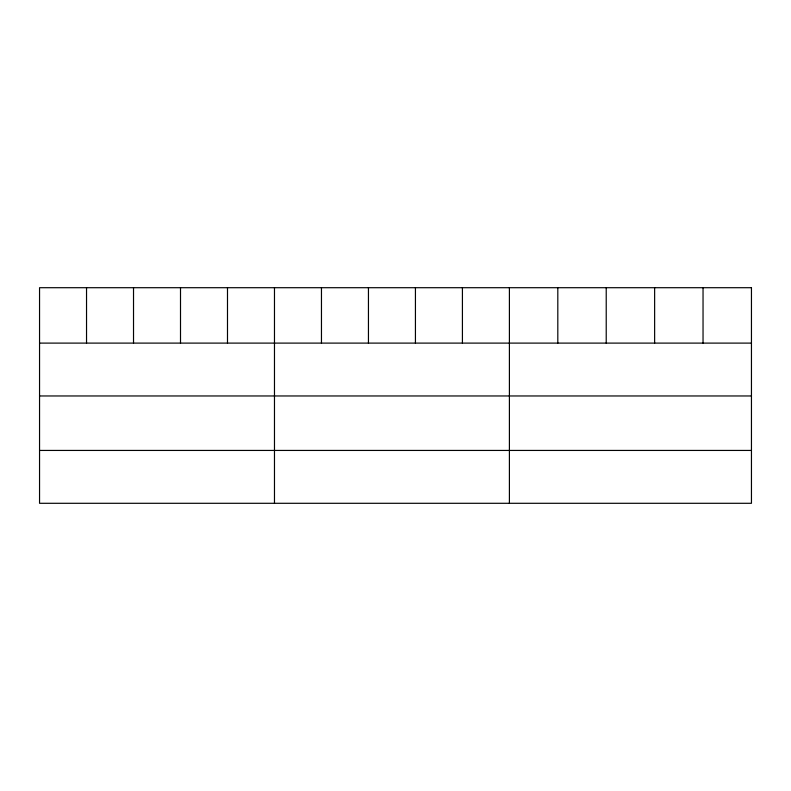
<?xml version="1.0" encoding="UTF-8"?>
<svg xmlns="http://www.w3.org/2000/svg" width="791" height="791" viewBox="0 0 791 791"><rect width="100%" height="100%" fill="white"/><g stroke="black" fill="none" stroke-linecap="round" stroke-linejoin="round"><path stroke-width="1.19" d="M39.55 343.106L751.45 343.106M39.55 395.965L751.45 395.965M39.55 450.435L751.45 450.435M703.041 287.706L703.041 343.106M654.632 287.706L654.632 343.106M606.222 287.706L606.222 343.106M557.813 287.706L557.813 343.106M509.404 287.706L509.404 503.294M462.419 287.706L462.419 343.106M415.433 287.706L415.433 343.106M368.448 287.706L368.448 343.106M321.462 287.706L321.462 343.106M274.477 287.706L274.477 503.294M227.492 287.706L227.492 343.106M180.506 287.706L180.506 343.106M133.521 287.706L133.521 343.106M86.535 287.706L86.535 343.106M751.45 287.706L39.55 287.706L39.55 503.294L751.45 503.294L751.45 287.706"/></g></svg>
